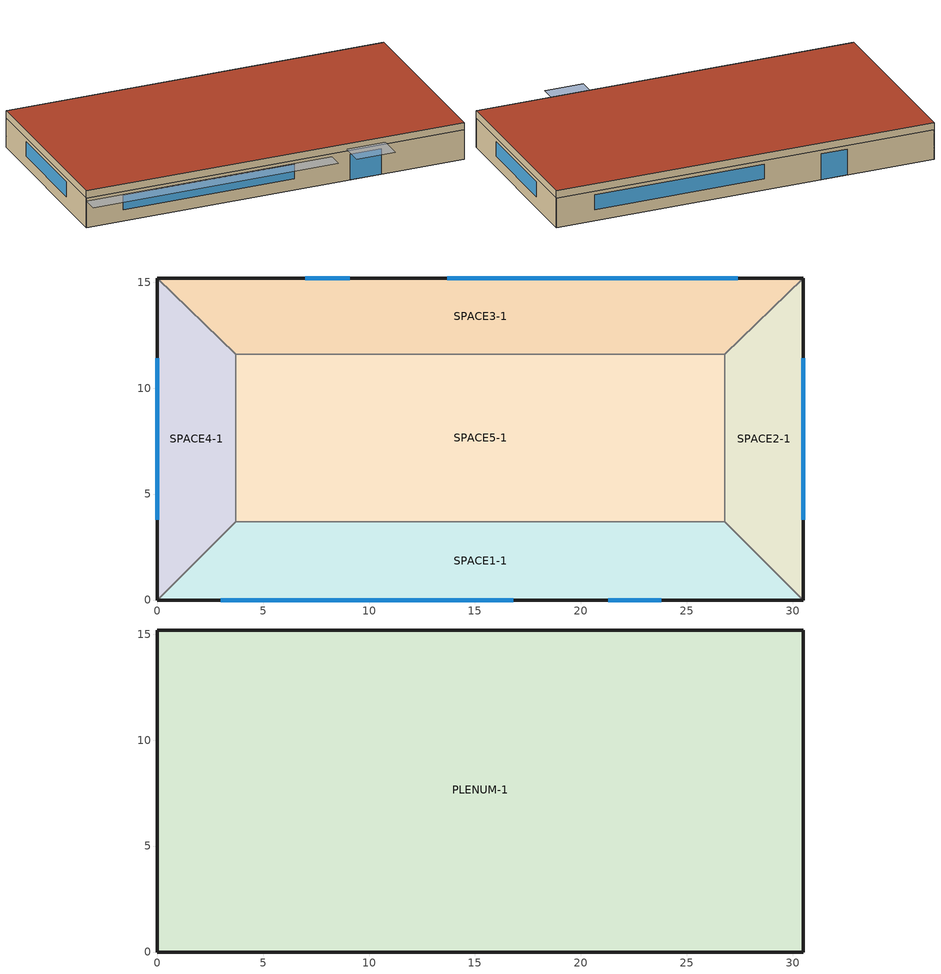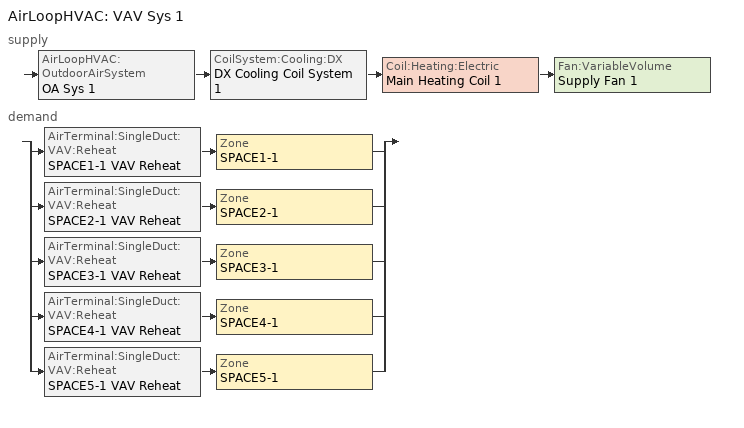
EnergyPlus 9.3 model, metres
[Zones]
SPACE1-1
 floor ground (FLOOR-SLAB-1): 26.8,3.7 30.5,0 0,0 3.7,3.7 z0
 wall outside (WALL-1): 0,0 30.5,0 z0:2.4
 wall to SPACE2-1 (INT-WALL-1): 30.5,0 26.8,3.7 z0:2.4
 wall to SPACE4-1 (INT-WALL-1): 3.7,3.7 0,0 z0:2.4
 wall to SPACE5-1 (INT-WALL-1): 26.8,3.7 3.7,3.7 z0:2.4
 window (Dbl Clr 3mm/13mm Air): 3,0 16.8,0 z0.9:2.1
 window (Sgl Grey 3mm): 21.3,0 23.8,0 z0:2.1
SPACE2-1
 floor ground (FLOOR-SLAB-1): 26.8,11.6 30.5,15.2 30.5,0 26.8,3.7 z0
 wall outside (WALL-1): 30.5,0 30.5,15.2 z0:2.4
 wall to SPACE3-1 (INT-WALL-1): 30.5,15.2 26.8,11.6 z0:2.4
 wall to SPACE5-1 (INT-WALL-1): 26.8,11.6 26.8,3.7 z0:2.4
 window (Dbl Clr 3mm/13mm Air): 30.5,3.8 30.5,11.4 z0.9:2.1
SPACE3-1
 floor ground (FLOOR-SLAB-1): 26.8,11.6 3.7,11.6 0,15.2 30.5,15.2 z0
 wall outside (WALL-1): 30.5,15.2 0,15.2 z0:2.4
 wall to SPACE4-1 (INT-WALL-1): 0,15.2 3.7,11.6 z0:2.4
 wall to SPACE5-1 (INT-WALL-1): 3.7,11.6 26.8,11.6 z0:2.4
 window (Dbl Clr 3mm/13mm Air): 27.4,15.2 13.7,15.2 z0.9:2.1
 window (Sgl Grey 3mm): 9.1,15.2 7,15.2 z0:2.1
SPACE4-1
 floor ground (FLOOR-SLAB-1): 3.7,3.7 0,0 0,15.2 3.7,11.6 z0
 wall outside (WALL-1): 0,15.2 0,0 z0:2.4
 wall to SPACE5-1 (INT-WALL-1): 3.7,3.7 3.7,11.6 z0:2.4
 window (Dbl Clr 3mm/13mm Air): 0,11.4 0,3.8 z0.9:2.1
SPACE5-1
 floor ground (FLOOR-SLAB-1): 26.8,11.6 26.8,3.7 3.7,3.7 3.7,11.6 z0
PLENUM-1
 floor to SPACE1-1 (CLNG-1): 26.8,3.7 30.5,0 0,0 3.7,3.7 z2.4
 floor to SPACE2-1 (CLNG-1): 26.8,11.6 30.5,15.2 30.5,0 26.8,3.7 z2.4
 floor to SPACE3-1 (CLNG-1): 26.8,11.6 3.7,11.6 0,15.2 30.5,15.2 z2.4
 floor to SPACE4-1 (CLNG-1): 3.7,3.7 0,0 0,15.2 3.7,11.6 z2.4
 floor to SPACE5-1 (CLNG-1): 26.8,11.6 26.8,3.7 3.7,3.7 3.7,11.6 z2.4
 wall outside (WALL-1): 0,0 30.5,0 30.5,15.2 0,15.2 0,0 z2.4:3
 roof outside (ROOF-1): 0,15.2 0,0 30.5,0 30.5,15.2 z3
shading: 0,-1.3 0,0 19.8,0 19.8,-1.3 z2.2; 21,-2 21,0 24.1,0 24.1,-2 z2.6
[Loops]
AirLoopHVAC 'VAV Sys 1'
 supply: AirLoopHVAC:OutdoorAirSystem 'OA Sys 1' > CoilSystem:Cooling:DX 'DX Cooling Coil System 1' > Coil:Heating:Electric 'Main Heating Coil 1' > Fan:VariableVolume 'Supply Fan 1'
 demand: split
  | AirTerminal:SingleDuct:VAV:Reheat 'SPACE1-1 VAV Reheat' > Zone 'SPACE1-1'
  | AirTerminal:SingleDuct:VAV:Reheat 'SPACE2-1 VAV Reheat' > Zone 'SPACE2-1'
  | AirTerminal:SingleDuct:VAV:Reheat 'SPACE3-1 VAV Reheat' > Zone 'SPACE3-1'
  | AirTerminal:SingleDuct:VAV:Reheat 'SPACE4-1 VAV Reheat' > Zone 'SPACE4-1'
  | AirTerminal:SingleDuct:VAV:Reheat 'SPACE5-1 VAV Reheat' > Zone 'SPACE5-1'
[Building]
Building: North Axis {deg}=30; Terrain=City; Loads Convergence Tolerance Value {W}=0.04; Temperature Convergence Tolerance Value {deltaC}=0.4; Solar Distribution=FullExterior; Maximum Number of Warmup Days=25; Minimum Number of Warmup Days=6
[Site:Location]
Pittsburgh Allegheny Co Ap_PA_USA Design_Conditions: Latitude {deg}=40.35; Longitude {deg}=-79.92; Time Zone {hr}=-5; Elevation {m}=380
[SizingPeriod:DesignDay] Day of Month=21; Dry-Bulb Temperature Range Modifier Type=DefaultMultipliers; Humidity Condition Type=Wetbulb; Barometric Pressure {Pa}=96842; Wind Direction {deg}=240; Rain Indicator=No; Snow Indicator=No; Daylight Saving Time Indicator=No
Name | Month | Day Type | Maximum Dry-Bulb Temperature {C} | Daily Dry-Bulb Temperature Range {deltaC} | Wetbulb or DewPoint at Maximum Dry-Bulb {C} | Wind Speed {m/s} | Solar Model Indicator | Sky Clearness | ASHRAE Clear Sky Optical Depth for Beam Irradiance (taub) | ASHRAE Clear Sky Optical Depth for Diffuse Irradiance (taud)
Pittsburgh Allegheny Co Ap Ann Htg 99.6% Condns DB | 1 | WinterDesignDay | -15.4 | 0 | -15.4 | 4.7 | ASHRAEClearSky | 0
Pittsburgh Allegheny Co Ap Ann Clg .4% Condns DB=>MWB | 7 | SummerDesignDay | 32.2 | 9.9 | 22.5 | 4.4 | ASHRAETau |  | 0.484 | 1.916
[Site:GroundTemperature:BuildingSurface]
20.03, 20.03, 20.13, 20.3, 20.43, 20.52, 20.62, 20.77, 20.78, 20.55, 20.44, 20.2
[Material] Thermal Absorptance=0.9
Name | Roughness | Thickness {m} | Conductivity {W/m-K} | Density {kg/m3} | Specific Heat {J/kg-K} | Solar Absorptance | Visible Absorptance
RG01 | Rough | 0.0127 | 1.442 | 881 | 1674 | 0.65 | 0.65
BR01 | VeryRough | 0.0095 | 0.162 | 1121 | 1464 | 0.7 | 0.7
IN46 | VeryRough | 0.0762 | 0.023 | 24 | 1590 | 0.5 | 0.5
WD01 | MediumSmooth | 0.0191 | 0.115 | 513 | 1381 | 0.78 | 0.78
PW03 | MediumSmooth | 0.0127 | 0.115 | 545 | 1213 | 0.78 | 0.78
IN02 | Rough | 0.0901 | 0.043 | 10 | 837 | 0.75 | 0.75
GP01 | MediumSmooth | 0.0127 | 0.16 | 801 | 837 | 0.75 | 0.75
CC03 | MediumRough | 0.1016 | 1.31 | 2243 | 837 | 0.65 | 0.65
[Material:NoMass] Roughness=Rough
Name | Thermal Resistance {m2-K/W} | Thermal Absorptance | Solar Absorptance | Visible Absorptance
CP01 | 0.367 | 0.9 | 0.75 | 0.75
MAT-CLNG-1 | 0.652259 | 0.65 | 0.65 | 0.65
[Material:InfraredTransparent]
IRTMaterial
[Construction]
ROOF-1: RG01, BR01, IN46, WD01
WALL-1: WD01, PW03, IN02, GP01
CLNG-1: MAT-CLNG-1
FLOOR-SLAB-1: CC03, CP01
INT-WALL-1: IRTMaterial
Dbl Clr 3mm/13mm Air: CLEAR 3MM, AIR 13MM, CLEAR 3MM
Sgl Grey 3mm: GREY 3MM
[WindowMaterial:Gas]
AIR 13MM: Gas Type=Air; Thickness {m}=0.0127
[WindowMaterial:Glazing] Optical Data Type=SpectralAverage; Thickness {m}=0.003; Infrared Transmittance at Normal Incidence=0; Front Side Infrared Hemispherical Emissivity=0.84; Back Side Infrared Hemispherical Emissivity=0.84; Conductivity {W/m-K}=0.9
Name | Solar Transmittance at Normal Incidence | Front Side Solar Reflectance at Normal Incidence | Back Side Solar Reflectance at Normal Incidence | Visible Transmittance at Normal Incidence | Front Side Visible Reflectance at Normal Incidence | Back Side Visible Reflectance at Normal Incidence
CLEAR 3MM | 0.837 | 0.075 | 0.075 | 0.898 | 0.081 | 0.081
GREY 3MM | 0.626 | 0.061 | 0.061 | 0.611 | 0.061 | 0.061
[Zone] Type=1; Multiplier=1
Name | Ceiling Height {m} | Volume {m3}
PLENUM-1 | 0.6096 | 283.2
SPACE1-1; SPACE3-1 | 2.4384 | 239.247
SPACE2-1; SPACE4-1 | 2.4384 | 103.311
SPACE5-1 | 2.4384 | 447.683
[ZoneInfiltration:DesignFlowRate] Schedule=INFIL-SCH; Design Flow Rate Calculation Method=flow/zone; Constant Term Coefficient=0; Temperature Term Coefficient=0; Velocity Term Coefficient=0.2237; Velocity Squared Term Coefficient=0
Name | Zone or ZoneList | Design Flow Rate {m3/s}
SPACE1-1 Infil 1 | SPACE1-1 | 0.0167
SPACE2-1 Infil 1 | SPACE2-1 | 0.00717
SPACE3-1 Infil 1 | SPACE3-1 | 0.0167
SPACE4-1 Infil 1 | SPACE4-1 | 0.00717
SPACE5-1 Infil 1 | SPACE5-1 | 0.031089
[Daylighting:Controls] Availability Schedule=DaylightingAvail; Lighting Control Type=Continuous; Illuminance Setpoint at Reference Point 1 {lux}=500
Name | Zone | Glare Calculation Daylighting Reference Point | Glare Calculation Azimuth Angle of View Direction Clockwise from Zone y-Axis {deg} | Daylighting Reference Point Name 1 | Fraction of Zone Controlled by Reference Point 1 | Daylighting Reference Point Name 2 | Fraction of Zone Controlled by Reference Point 2 | Illuminance Setpoint at Reference Point 2 {lux}
SPACE1-1 DaylightingControls | SPACE1-1 | Daylighting SPACE1-1 Control 1 | 0 | Daylighting SPACE1-1 Control 1 | 0.5 | Daylighting SPACE1-1 Control 2 | 0.5 | 500
SPACE2-1 DaylightingControls | SPACE2-1 | Daylighting SPACE2-1 Control 1 | 0 | Daylighting SPACE2-1 Control 1 | 1
SPACE3-1 DaylightingControls | SPACE3-1 | Daylighting SPACE3-1 Control 1 | 0 | Daylighting SPACE3-1 Control 1 | 1 | Daylighting SPACE3-1 Control 2 | 0 | 500
SPACE4-1 DaylightingControls | SPACE4-1 | Daylighting SPACE4-1 Control 1 | -0 | Daylighting SPACE4-1 Control 1 | 1
[People] Number of People Schedule=OCCUPY-1; Number of People Calculation Method=people; Fraction Radiant=0.3; Sensible Heat Fraction=AutoCalculate; Activity Level Schedule=ActSchd; Carbon Dioxide Generation Rate {m3/s-W}=3.82E-8; Enable ASHRAE 55 Comfort Warnings=No; Mean Radiant Temperature Calculation Type=ZoneAveraged; Work Efficiency Schedule=WorkEffSch; Clothing Insulation Calculation Method=DynamicClothingModelASHRAE55; Air Velocity Schedule=AirVelocitySch; Thermal Comfort Model 1 Type=Fanger
Name | Zone or ZoneList | Number of People
SPACE1-1 People 1 | SPACE1-1 | 11
SPACE2-1 People 1 | SPACE2-1 | 5
SPACE3-1 People 1 | SPACE3-1 | 11
SPACE4-1 People 1 | SPACE4-1 | 5
SPACE5-1 People 1 | SPACE5-1 | 20
[Lights] Schedule=LIGHTS-1; Design Level Calculation Method=LightingLevel; Return Air Fraction=0.2; Fraction Radiant=0.59; Fraction Visible=0.2; Fraction Replaceable=1
Name | Zone or ZoneList | Lighting Level {W}
SPACE1-1 Lights 1 | SPACE1-1 | 1584
SPACE2-1 Lights 1 | SPACE2-1 | 684
SPACE3-1 Lights 1 | SPACE3-1 | 1584
SPACE4-1 Lights 1 | SPACE4-1 | 684
SPACE5-1 Lights 1 | SPACE5-1 | 2964
[ElectricEquipment] Schedule=EQUIP-1; Design Level Calculation Method=EquipmentLevel; Fraction Latent=0; Fraction Radiant=0.3; Fraction Lost=0
Name | Zone or ZoneList | Design Level {W}
SPACE1-1 ElecEq 1 | SPACE1-1 | 1056
SPACE2-1 ElecEq 1 | SPACE2-1 | 456
SPACE3-1 ElecEq 1 | SPACE3-1 | 1056
SPACE4-1 ElecEq 1 | SPACE4-1 | 456
SPACE5-1 ElecEq 1 | SPACE5-1 | 1976
[Sizing:Zone] Zone Cooling Design Supply Air Temperature Input Method=SupplyAirTemperature; Zone Cooling Design Supply Air Temperature {C}=16; Zone Heating Design Supply Air Temperature Input Method=SupplyAirTemperature; Zone Heating Design Supply Air Temperature {C}=35; Zone Cooling Design Supply Air Humidity Ratio {kgWater/kgDryAir}=0.009; Zone Heating Design Supply Air Humidity Ratio {kgWater/kgDryAir}=0.004; Zone Heating Sizing Factor=0; Zone Cooling Sizing Factor=0; Cooling Design Air Flow Method=DesignDay; Cooling Design Air Flow Rate {m3/s}=0; Heating Design Air Flow Method=DesignDay; Heating Design Air Flow Rate {m3/s}=0; Account for Dedicated Outdoor Air System=No; Dedicated Outdoor Air System Control Strategy=NeutralSupplyAir; Dedicated Outdoor Air Low Setpoint Temperature for Design {C}=autosize; Dedicated Outdoor Air High Setpoint Temperature for Design {C}=autosize
Name | Design Specification Outdoor Air Object
SPACE1-1 | SZ DSOA SPACE1-1
SPACE2-1 | SZ DSOA SPACE2-1
SPACE3-1 | SZ DSOA SPACE3-1
SPACE4-1 | SZ DSOA SPACE4-1
SPACE5-1 | SZ DSOA SPACE5-1
[DesignSpecification:OutdoorAir] Outdoor Air Method=Sum; Outdoor Air Flow per Person {m3/s-person}=0.00472; Outdoor Air Flow per Zone Floor Area {m3/s-m2}=0.000508
Name | Outdoor Air Flow per Zone {m3/s} | Outdoor Air Schedule
SZ DSOA SPACE1-1; SZ DSOA SPACE2-1; SZ DSOA SPACE3-1; SZ DSOA SPACE4-1; SZ DSOA SPACE5-1 | 0
ZoneMinOARequirements |  | Min OARequirements Sched
[Sizing:System]
VAV Sys 1: Type of Load to Size On=sensible; Design Outdoor Air Flow Rate {m3/s}=autosize; Central Heating Maximum System Air Flow Ratio=1; Preheat Design Temperature {C}=-15; Preheat Design Humidity Ratio {kgWater/kgDryAir}=0.008; Precool Design Temperature {C}=30; Precool Design Humidity Ratio {kgWater/kgDryAir}=0.008; Central Cooling Design Supply Air Temperature {C}=12; Central Heating Design Supply Air Temperature {C}=18; Type of Zone Sum to Use=noncoincident; 100% Outdoor Air in Cooling=no; 100% Outdoor Air in Heating=no; Central Cooling Design Supply Air Humidity Ratio {kgWater/kgDryAir}=0.009; Central Heating Design Supply Air Humidity Ratio {kgWater/kgDryAir}=0.009; Cooling Supply Air Flow Rate Method=DesignDay; Cooling Supply Air Flow Rate {m3/s}=0; Heating Supply Air Flow Rate Method=DesignDay; Heating Supply Air Flow Rate {m3/s}=0; Zone Maximum Outdoor Air Fraction=1; Cooling Design Capacity Method=CoolingDesignCapacity; Cooling Design Capacity {W}=autosize; Heating Design Capacity Method=HeatingDesignCapacity; Heating Design Capacity {W}=autosize; Central Cooling Capacity Control Method=VAV
[ZoneControl:Thermostat] Control Type Schedule=Zone Control Type Sched; Control 1=CoolingSetPoint; Control 2=HeatingSetpoint; Control 3=DualSetPoint
Name | Zone or ZoneList
SPACE1-1 Control | SPACE1-1
SPACE2-1 Control | SPACE2-1
SPACE3-1 Control | SPACE3-1
SPACE4-1 Control | SPACE4-1
SPACE5-1 Control | SPACE5-1
[ThermostatSetpoint:SingleHeating]
HeatingSetpoint: Setpoint Temperature Schedule=Htg-SetP-Sch
[ThermostatSetpoint:SingleCooling]
CoolingSetpoint: Setpoint Temperature Schedule=Clg-SetP-Sch
[ThermostatSetpoint:DualSetpoint]
DualSetPoint: Heating Setpoint Temperature Schedule=Htg-SetP-Sch; Cooling Setpoint Temperature Schedule=Clg-SetP-Sch
[Zone equipment]
SPACE1-1: SPACE1-1 VAV Reheat
SPACE2-1: SPACE2-1 VAV Reheat
SPACE3-1: SPACE3-1 VAV Reheat
SPACE4-1: SPACE4-1 VAV Reheat
SPACE5-1: SPACE5-1 VAV Reheat
[AirTerminal:SingleDuct:VAV:Reheat] Availability Schedule=TerminalUnitAvailSched; Maximum Air Flow Rate {m3/s}=autosize; Zone Minimum Air Flow Input Method=Constant; Constant Minimum Air Flow Fraction=0.1; Maximum Hot Water or Steam Flow Rate {m3/s}=0; Minimum Hot Water or Steam Flow Rate {m3/s}=0; Convergence Tolerance=0.001; Damper Heating Action=Normal; Design Specification Outdoor Air Object=ZoneMinOARequirements
Name | Reheat Coil | Maximum Flow Fraction During Reheat
SPACE1-1 VAV Reheat | SPACE1-1 Zone Coil | AutoCalculate
SPACE2-1 VAV Reheat | SPACE2-1 Zone Coil
SPACE3-1 VAV Reheat | SPACE3-1 Zone Coil
SPACE4-1 VAV Reheat | SPACE4-1 Zone Coil
SPACE5-1 VAV Reheat | SPACE5-1 Zone Coil
[Coil:Heating:Electric] Efficiency=0.98; Nominal Capacity {W}=autosize
Name | Availability Schedule
SPACE1-1 Zone Coil; SPACE2-1 Zone Coil; SPACE3-1 Zone Coil; SPACE4-1 Zone Coil; SPACE5-1 Zone Coil | ReheatCoilAvailSched
Main heating Coil 1 | HeatingCoilAvailSched
[AirLoopHVAC:ReturnPlenum]
Return-Plenum-1: Zone=PLENUM-1
[AirLoopHVAC]
VAV Sys 1: Design Supply Air Flow Rate {m3/s}=autosize
[AvailabilityManager:Scheduled]
VAV Sys 1 Avail: Schedule=FanAvailSched
[CoilSystem:Cooling:DX]
DX Cooling Coil System 1: Availability Schedule=CoolingCoilAvailSched; Cooling Coil=Main Cooling Coil 1
[Coil:Cooling:DX:TwoSpeed]
Main Cooling Coil 1: Availability Schedule=CoolingCoilAvailSched; High Speed Gross Rated Total Cooling Capacity {W}=autosize; High Speed Rated Sensible Heat Ratio=autosize; High Speed Gross Rated Cooling COP {W/W}=3; High Speed Rated Air Flow Rate {m3/s}=autosize; Unit Internal Static Air Pressure {Pa}=450; Total Cooling Capacity Function of Temperature Curve=VarSpeedCoolCapFT; Total Cooling Capacity Function of Flow Fraction Curve=PackagedRatedCoolCapFFlow; Energy Input Ratio Function of Temperature Curve=VarSpeedCoolEIRFT; Energy Input Ratio Function of Flow Fraction Curve=PackagedRatedCoolEIRFFlow; Part Load Fraction Correlation Curve=VarSpeedCyclingPLFFPLR; Low Speed Gross Rated Total Cooling Capacity {W}=autosize; Low Speed Gross Rated Sensible Heat Ratio=autosize; Low Speed Gross Rated Cooling COP {W/W}=4.2; Low Speed Rated Air Flow Rate {m3/s}=autosize; Low Speed Total Cooling Capacity Function of Temperature Curve=VarSpeedCoolCapLSFT; Low Speed Energy Input Ratio Function of Temperature Curve=VarSpeedCoolEIRLSFT; Condenser Type=EvaporativelyCooled; Basin Heater Capacity {W/K}=200; Basin Heater Setpoint Temperature {C}=2; Basin Heater Operating Schedule=BasinHeaterSched
[Fan:VariableVolume]
Supply Fan 1: Availability Schedule=FanAvailSched; Fan Total Efficiency=0.7; Pressure Rise {Pa}=600; Maximum Flow Rate {m3/s}=autosize; Fan Power Minimum Flow Rate Input Method=Fraction; Fan Power Minimum Flow Fraction=0.25; Motor Efficiency=0.9; Motor In Airstream Fraction=1; Fan Power Coefficient 1=0.00153024; Fan Power Coefficient 2=0.00520806; Fan Power Coefficient 3=1.10862; Fan Power Coefficient 4=-0.116356; Fan Power Coefficient 5=0
[Controller:OutdoorAir]
OA Controller 1: Minimum Outdoor Air Flow Rate {m3/s}=autosize; Maximum Outdoor Air Flow Rate {m3/s}=autosize; Economizer Control Type=FixedDryBulb; Economizer Control Action Type=ModulateFlow; Economizer Maximum Limit Dry-Bulb Temperature {C}=25; Economizer Minimum Limit Dry-Bulb Temperature {C}=4; Lockout Type=NoLockout; Minimum Limit Type=ProportionalMinimum; Minimum Outdoor Air Schedule=Min OA Sched
[SetpointManager:MixedAir]
Mixed Air and Coil Exit Temp Manager 1: Control Variable=Temperature; Setpoint Node or NodeList=Supply Fan Upstream Nodes
[EnergyManagementSystem:ProgramCallingManager]
sensor_info_calls: EndOfZoneTimestepAfterZoneReporting; CalcMeanTemp; CalcMeanPPD
test_calls: BeginTimestepBeforePredictor; CalcOccupiedMode; CalcIATSetpoint
[EnergyManagementSystem:GlobalVariable]
MeanTemp
MeanPPD
NumOfOccupant
OccupiedMode
IAT_SP
[EnergyManagementSystem:Sensor]
Name | Output:Variable or Output:Meter Index Key | Output:Variable or Output:Meter
Temp_1 | SPACE1-1 | Zone Air Temperature
Temp_2 | SPACE2-1 | Zone Air Temperature
Temp_3 | SPACE3-1 | Zone Air Temperature
Temp_4 | SPACE4-1 | Zone Air Temperature
Temp_5 | SPACE5-1 | Zone Air Temperature
PPD_1 | SPACE1-1 People 1 | Zone Thermal Comfort Fanger Model PPD
PPD_2 | SPACE2-1 People 1 | Zone Thermal Comfort Fanger Model PPD
PPD_3 | SPACE3-1 People 1 | Zone Thermal Comfort Fanger Model PPD
PPD_4 | SPACE4-1 People 1 | Zone Thermal Comfort Fanger Model PPD
PPD_5 | SPACE5-1 People 1 | Zone Thermal Comfort Fanger Model PPD
Count_1 | SPACE1-1 | Zone People Occupant Count
Count_2 | SPACE2-1 | Zone People Occupant Count
Count_3 | SPACE3-1 | Zone People Occupant Count
Count_4 | SPACE4-1 | Zone People Occupant Count
Count_5 | SPACE5-1 | Zone People Occupant Count
[EnergyManagementSystem:Program]
CalcMeanTemp: SET AggTemp = Temp_1 + Temp_2 + Temp_3 + Temp_4 + Temp_5; SET NumOfZone = 5; SET MeanTemp = AggTemp / NumOfZone
CalcMeanPPD: SET AggPPD = PPD_1 + PPD_2 + PPD_3 + PPD_4 + PPD_5; SET NumOfZone = 5; SET MeanPPD = AggPPD / NumOfZone
CalcNumOccupant: SET NumOfOccupant = Count_1 + Count_2 + Count_3 + Count_4 + Count_5
CalcOccupiedMode: IF Hour >= 8 && Hour < 18; SET OccupiedMode = 1; ELSE; SET OccupiedMode = 0; ENDIF
CalcIATSetpoint: IF Hour >= 8 && Hour < 18; SET IAT_SP = 22.5; ELSE; SET IAT_SP = 12.8; ENDIF
[EnergyManagementSystem:OutputVariable] Type of Data in Variable=Averaged; Update Frequency=ZoneTimeStep
Name | EMS Variable | Units
Building Mean Temperature | MeanTemp | C
Building Mean PPD | MeanPPD | %
Building Total Occupants | NumOfOccupant | %
Occupancy Flag | OccupiedMode
Indoor Air Temperature Setpoint | IAT_SP
[Schedule:Compact]
OCCUPY-1: Through: 12/31, For: AllDays, Until: 8:00, 0, Until: 18:00, 1, Until: 24:00, 0
LIGHTS-1: Through: 12/31, For: AllDays, Until: 8:00, 0.05, Until: 18:00, 1, Until: 24:00, 0.05
EQUIP-1: Through: 12/31, For:AllDays, Until: 8:00, 0.02, Until: 18:00, 0.5, Until: 24:00, 0.02
INFIL-SCH: Through: 3/31, For: AllDays, Until: 24:00, 1, Through: 10/31, For: AllDays, Until: 24:00, 0, Through: 12/31, For: AllDays, Until: 24:00, 1
ActSchd: Through: 12/31, For: AllDays, Until: 24:00, 117.24
BasinHeaterSched; DaylightingAvail; Min OA Sched; FanAvailSched; CoolingCoilAvailSched; HeatingCoilAvailSched; ReheatCoilAvailSched; TerminalUnitAvailSched; Min OARequirements Sched: Through: 12/31, For: AllDays, Until: 24:00, 1
AirVelocitySch: Through: 12/31, For: AllDays, Until: 24:00, .137
WorkEffSch: Through: 12/31, For: AllDays, Until: 24:00, 0
Htg-SetP-Sch: Through: 12/31, For: SummerDesignDay, Until: 24:00, 12.8, For: WinterDesignDay, Until: 24:00, 23, For: AllOtherDays, Until: 7:00, 12.8, Until: 18:00, 23, Until: 24:00, 12.8
Clg-SetP-Sch: Through: 12/31, For: SummerDesignDay, Until: 24:00, 23.9, For: WinterDesignDay, Until: 24:00, 40, For: AllOtherDays, Until: 7:00, 40, Until: 18:00, 23.9, Until: 24:00, 40
Zone Control Type Sched: Through: 12/31, For: SummerDesignDay, Until: 24:00, 2, For: WinterDesignDay, Until: 24:00, 1, For: AllOtherDays, Until: 24:00, 4
[Curve:Biquadratic] Minimum Value of x=12.77778; Maximum Value of x=23.88889; Minimum Value of y=23.88889; Maximum Value of y=46.11111; Input Unit Type for X=Temperature; Input Unit Type for Y=Temperature; Output Unit Type=Dimensionless
Name | Coefficient1 Constant | Coefficient2 x | Coefficient3 x**2 | Coefficient4 y | Coefficient5 y**2 | Coefficient6 x*y
VarSpeedCoolCapFT; VarSpeedCoolCapLSFT | 0.476428 | 0.0401147 | 0.000226411 | -0.000827136 | -7.3224e-06 | -0.000446278
VarSpeedCoolEIRFT | 0.632475 | -0.0121321 | 0.000507773 | 0.0155377 | 0.00027284 | -0.000679201
VarSpeedCoolEIRLSFT | 0.774645 | -0.0343731 | 0.000783173 | 0.0146596 | 0.000488851 | -0.000752036
[Curve:Cubic] Minimum Value of x=0.5; Maximum Value of x=1.5; Input Unit Type for X=Dimensionless; Output Unit Type=Dimensionless
Name | Coefficient1 Constant | Coefficient2 x | Coefficient3 x**2 | Coefficient4 x**3
PackagedRatedCoolCapFFlow | 0.472786 | 1.24334 | -1.03871 | 0.322578
PackagedRatedCoolEIRFFlow | 1.00795 | 0.345441 | -0.692289 | 0.338899
[Curve:Quadratic]
VarSpeedCyclingPLFFPLR: Coefficient1 Constant=0.85; Coefficient2 x=0.15; Coefficient3 x**2=0; Minimum Value of x=0; Maximum Value of x=1
